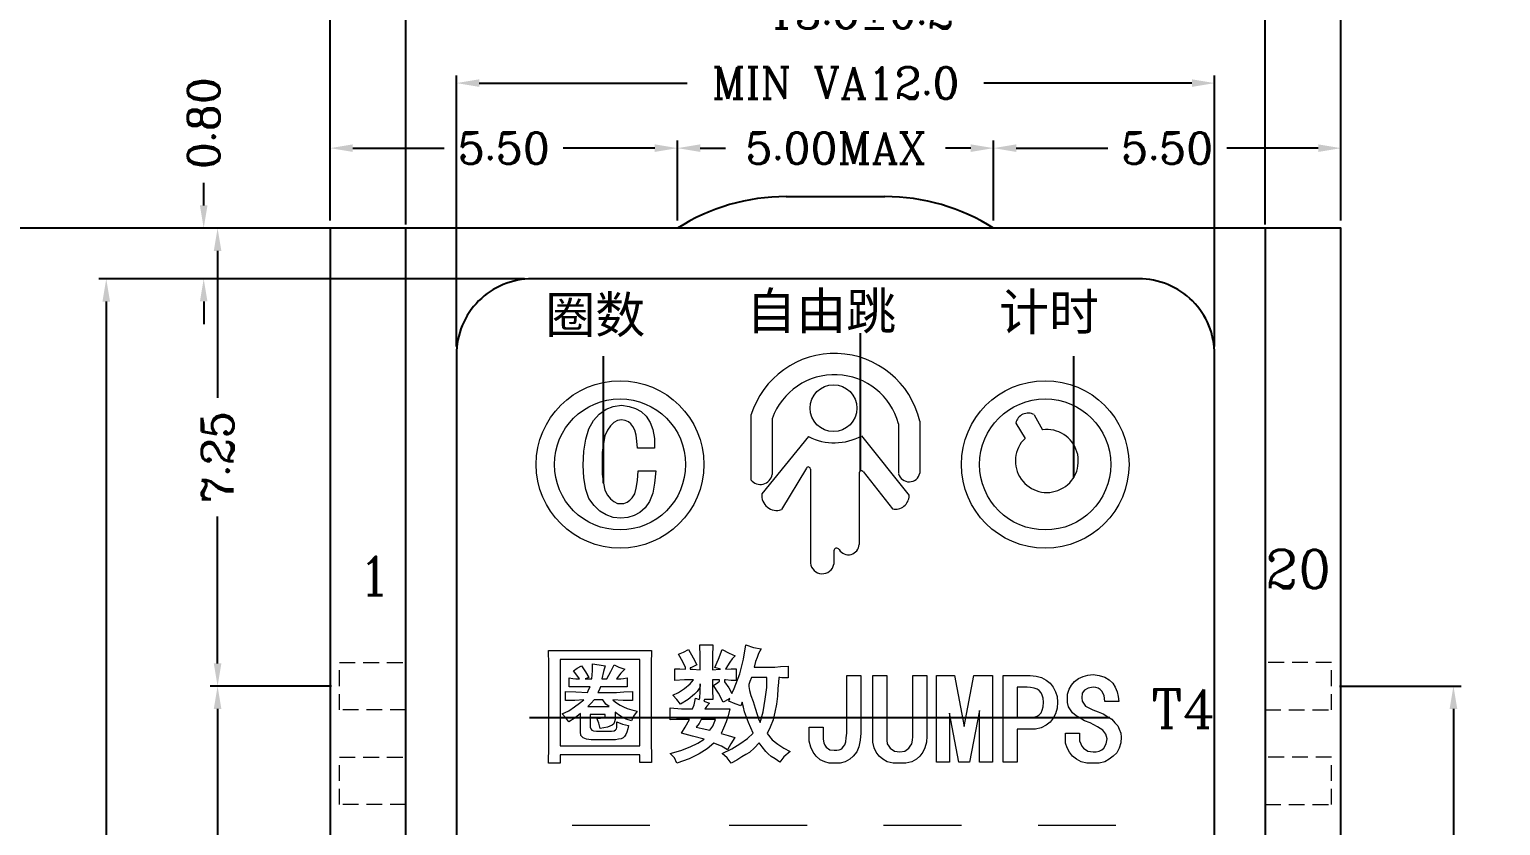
# Model space of a CAD drawing. Header units: millimetres. Extents: x 80 to 298, y -36 to 36.
# Drawn here: x 92.97 to 116.25, y 7.81 to 20.42 of the extents above; entities that cross this region are included whole.
import ezdxf

# ---------------------------------------------------------------- set-up
doc = ezdxf.new("R2010")
doc.units = ezdxf.units.MM
doc.header["$LTSCALE"] = 0.5
doc.header["$PDSIZE"] = -5
doc.linetypes.add('DASHED', pattern=[0.75, 0.5, -0.25])
doc.layers.get('0').update_dxf_attribs({"lineweight": 18})
doc.layers.add('DIM', color=3, linetype='Continuous')
doc.layers.add('DL', color=4, linetype='Continuous')
doc.styles.add('dim', font='romanc.shx')
doc.styles.add('ROMANC', font='romanc', dxfattribs={"width": 0.8, "height": 1})
doc.styles.add('romans', font='romans.shx')
doc.dimstyles.new('0.4', dxfattribs={"dimscale": 2, "dimtxt": 0.18, "dimasz": 0.18, "dimexe": 0.06, "dimexo": 0.0625, "dimgap": 0.09, "dimtad": 0, "dimzin": 0, "dimdsep": 46, "dimtxsty": 'dim', "dimcen": 0.09, "dimclrt": 256, "dimadec": 1, "dimazin": 0, "dimtfac": 1, "dimtofl": 0, "dimtmove": 0, "dimatfit": 3, "dimfxl": 0, "dimtolj": 1, "dimtzin": 0, "dimarcsym": 0})

# ---------------------------------------------------------------- blocks, each defined once
blk = doc.blocks.new('*D60')
at = {"layer": 'Defpoints', "color": 0, "ltscale": 0.5}
for p in [(95.806, 17.268), (92.474, -10.732), (96.779, -10.732)]:
    blk.add_point(p, dxfattribs=at)
at = {"layer": 'DIM', "color": 0, "lineweight": -2, "ltscale": 0.5}
for p, q in [((95.681, 17.268), (92.354, 17.268)), ((92.474, 16.908), (92.474, 3.714)), ((92.474, -10.372), (92.474, 0.021)), ((96.654, -10.732), (92.354, -10.732))]:
    blk.add_line(p, q, dxfattribs=at)
at = {"layer": 'DIM', "color": 0, "ltscale": 0.5}
for points in [[(92.414, 16.908), (92.534, 16.908), (92.474, 17.268)], [(92.414, -10.372), (92.534, -10.372), (92.474, -10.732)]]:
    blk.add_solid(points, dxfattribs=at)
at = {"layer": 'DIM', "ltscale": 0.5, "insert": (92.474, 1.868), "char_height": 0.5, "attachment_point": 5, "rotation": 90, "style": 'dim'}
blk.add_mtext('\\A1;28.0±0.2', dxfattribs=at)
blk = doc.blocks.new('*D61')
at = {"layer": 'Defpoints', "color": 0, "ltscale": 0.03}
for p in [(100.293, 17.268), (95.729, 16.468), (100.929, 16.468)]:
    blk.add_point(p, dxfattribs=at)
at = {"layer": 'DIM', "color": 0, "lineweight": -2, "ltscale": 0.03}
for p, q in [((95.729, 17.628), (95.729, 17.988)), ((100.168, 17.268), (95.609, 17.268)), ((100.804, 16.468), (95.609, 16.468)), ((95.729, 16.108), (95.729, 15.748))]:
    blk.add_line(p, q, dxfattribs=at)
at = {"layer": 'DIM', "color": 0, "ltscale": 0.03}
for points in [[(95.669, 17.628), (95.789, 17.628), (95.729, 17.268)], [(95.669, 16.108), (95.789, 16.108), (95.729, 16.468)]]:
    blk.add_solid(points, dxfattribs=at)
at = {"layer": 'DIM', "ltscale": 0.03, "insert": (95.729, 18.93), "char_height": 0.5, "attachment_point": 5, "rotation": 90, "style": 'dim'}
blk.add_mtext('\\A1;0.80', dxfattribs=at)
blk = doc.blocks.new('*D62')
at = {"layer": 'Defpoints', "color": 0, "ltscale": 0.03}
for p in [(100.86, 16.466), (94.187, -9.932), (100.929, -9.932)]:
    blk.add_point(p, dxfattribs=at)
at = {"layer": 'DIM', "color": 0, "lineweight": -2, "ltscale": 0.03}
for p, q in [((100.735, 16.466), (94.067, 16.466)), ((94.187, 16.106), (94.187, 5.302)), ((94.187, -9.572), (94.187, -0.677)), ((100.804, -9.932), (94.067, -9.932))]:
    blk.add_line(p, q, dxfattribs=at)
at = {"layer": 'DIM', "color": 0, "ltscale": 0.03}
for points in [[(94.127, 16.106), (94.247, 16.106), (94.187, 16.466)], [(94.127, -9.572), (94.247, -9.572), (94.187, -9.932)]]:
    blk.add_solid(points, dxfattribs=at)
at = {"layer": 'DIM', "ltscale": 0.03, "insert": (94.187, 2.312), "char_height": 0.5, "attachment_point": 5, "rotation": 90, "style": 'dim'}
blk.add_mtext('\\A1;MIN V.A 26.40', dxfattribs=at)
blk = doc.blocks.new('*D63')
at = {"layer": 'Defpoints', "color": 0, "ltscale": 0.5}
for p in [(113.729, 21.761), (97.729, 17.268), (113.729, 17.268)]:
    blk.add_point(p, dxfattribs=at)
at = {"layer": 'DIM', "color": 0, "lineweight": -2, "ltscale": 0.5}
for p, q in [((97.729, 17.393), (97.729, 21.881)), ((98.089, 21.761), (104.08, 21.761)), ((113.369, 21.761), (108.178, 21.761)), ((113.729, 17.393), (113.729, 21.881))]:
    blk.add_line(p, q, dxfattribs=at)
at = {"layer": 'DIM', "color": 0, "ltscale": 0.5}
for points in [[(98.089, 21.821), (98.089, 21.701), (97.729, 21.761)], [(113.369, 21.821), (113.369, 21.701), (113.729, 21.761)]]:
    blk.add_solid(points, dxfattribs=at)
at = {"layer": 'DIM', "ltscale": 0.5, "insert": (106.129, 21.761), "char_height": 0.5, "attachment_point": 5, "style": 'dim'}
blk.add_mtext('\\A1;16.00±0.2', dxfattribs=at)
blk = doc.blocks.new('*D64')
at = {"layer": 'Defpoints', "color": 0, "ltscale": 0.5}
for p in [(112.529, 20.682), (98.929, 17.203), (112.529, 17.203)]:
    blk.add_point(p, dxfattribs=at)
at = {"layer": 'DIM', "color": 0, "lineweight": -2, "ltscale": 0.5}
for p, q in [((98.929, 17.328), (98.929, 20.802)), ((112.529, 17.328), (112.529, 20.802)), ((99.289, 20.682), (104.318, 20.682)), ((112.169, 20.682), (107.94, 20.682))]:
    blk.add_line(p, q, dxfattribs=at)
at = {"layer": 'DIM', "color": 0, "ltscale": 0.5}
for points in [[(99.289, 20.742), (99.289, 20.622), (98.929, 20.682)], [(112.169, 20.742), (112.169, 20.622), (112.529, 20.682)]]:
    blk.add_solid(points, dxfattribs=at)
at = {"layer": 'DIM', "ltscale": 0.5, "insert": (106.129, 20.682), "char_height": 0.5, "attachment_point": 5, "style": 'dim'}
blk.add_mtext('\\A1;13.6±0.2', dxfattribs=at)
blk = doc.blocks.new('*D75')
at = {"layer": 'Defpoints', "color": 0, "ltscale": 0.5}
for p in [(113.729, 18.536), (108.229, 17.268), (113.729, 17.268)]:
    blk.add_point(p, dxfattribs=at)
at = {"layer": 'DIM', "color": 0, "lineweight": -2, "ltscale": 0.5}
for p, q in [((108.229, 17.393), (108.229, 18.656)), ((113.729, 17.393), (113.729, 18.656)), ((108.589, 18.536), (110.037, 18.536)), ((113.369, 18.536), (111.921, 18.536))]:
    blk.add_line(p, q, dxfattribs=at)
at = {"layer": 'DIM', "color": 0, "ltscale": 0.5}
for points in [[(108.589, 18.596), (108.589, 18.476), (108.229, 18.536)], [(113.369, 18.596), (113.369, 18.476), (113.729, 18.536)]]:
    blk.add_solid(points, dxfattribs=at)
at = {"layer": 'DIM', "ltscale": 0.5, "insert": (110.979, 18.536), "char_height": 0.5, "attachment_point": 5, "style": 'dim'}
blk.add_mtext('\\A1;5.50', dxfattribs=at)
blk = doc.blocks.new('*D76')
at = {"layer": 'Defpoints', "color": 0, "ltscale": 0.5}
for p in [(103.229, 18.536), (97.729, 17.268), (103.229, 17.268)]:
    blk.add_point(p, dxfattribs=at)
at = {"layer": 'DIM', "color": 0, "lineweight": -2, "ltscale": 0.5}
for p, q in [((97.729, 17.393), (97.729, 18.656)), ((103.229, 17.393), (103.229, 18.656)), ((98.089, 18.536), (99.537, 18.536)), ((102.869, 18.536), (101.421, 18.536))]:
    blk.add_line(p, q, dxfattribs=at)
at = {"layer": 'DIM', "color": 0, "ltscale": 0.5}
for points in [[(98.089, 18.596), (98.089, 18.476), (97.729, 18.536)], [(102.869, 18.596), (102.869, 18.476), (103.229, 18.536)]]:
    blk.add_solid(points, dxfattribs=at)
at = {"layer": 'DIM', "ltscale": 0.5, "insert": (100.479, 18.536), "char_height": 0.5, "attachment_point": 5, "style": 'dim'}
blk.add_mtext('\\A1;5.50', dxfattribs=at)
blk = doc.blocks.new('*D77')
at = {"layer": 'Defpoints', "color": 0, "ltscale": 0.5}
for p in [(108.229, 18.536), (103.229, 17.268), (108.229, 17.268)]:
    blk.add_point(p, dxfattribs=at)
at = {"layer": 'DIM', "color": 0, "lineweight": -2, "ltscale": 0.5}
for p, q in [((103.229, 17.393), (103.229, 18.656)), ((108.229, 17.393), (108.229, 18.656)), ((103.589, 18.536), (103.99, 18.536)), ((107.869, 18.536), (107.469, 18.536))]:
    blk.add_line(p, q, dxfattribs=at)
at = {"layer": 'DIM', "color": 0, "ltscale": 0.5}
for points in [[(103.589, 18.596), (103.589, 18.476), (103.229, 18.536)], [(107.869, 18.596), (107.869, 18.476), (108.229, 18.536)]]:
    blk.add_solid(points, dxfattribs=at)
at = {"layer": 'DIM', "ltscale": 0.5, "insert": (105.729, 18.536), "char_height": 0.5, "attachment_point": 5, "style": 'dim'}
blk.add_mtext('\\A1;5.00MAX', dxfattribs=at)
blk = doc.blocks.new('*D78')
at = {"layer": 'Defpoints', "color": 0, "ltscale": 0.03}
for p in [(111.729, 19.566), (99.729, 15.268), (111.729, 15.268)]:
    blk.add_point(p, dxfattribs=at)
at = {"layer": 'DIM', "color": 0, "lineweight": -2, "ltscale": 0.03}
for p, q in [((99.729, 15.393), (99.729, 19.686)), ((100.089, 19.566), (103.383, 19.566)), ((111.369, 19.566), (108.076, 19.566)), ((111.729, 15.393), (111.729, 19.686))]:
    blk.add_line(p, q, dxfattribs=at)
at = {"layer": 'DIM', "color": 0, "ltscale": 0.03}
for points in [[(100.089, 19.626), (100.089, 19.506), (99.729, 19.566)], [(111.369, 19.626), (111.369, 19.506), (111.729, 19.566)]]:
    blk.add_solid(points, dxfattribs=at)
at = {"layer": 'DIM', "ltscale": 0.03, "insert": (105.729, 19.566), "char_height": 0.5, "attachment_point": 5, "style": 'dim'}
blk.add_mtext('\\A1;MIN VA12.0', dxfattribs=at)
blk = doc.blocks.new('*D83')
at = {"layer": 'Defpoints', "color": 0, "ltscale": 0.03}
for p in [(97.879, 10.018), (95.949, -3.482), (97.879, -3.482)]:
    blk.add_point(p, dxfattribs=at)
at = {"layer": 'DIM', "color": 0, "lineweight": -2, "ltscale": 0.03}
for p, q in [((97.754, 10.018), (95.829, 10.018)), ((95.949, 9.658), (95.949, 6.936)), ((95.949, -3.122), (95.949, -0.4)), ((97.754, -3.482), (95.829, -3.482))]:
    blk.add_line(p, q, dxfattribs=at)
at = {"layer": 'DIM', "color": 0, "ltscale": 0.03}
for points in [[(95.889, 9.658), (96.009, 9.658), (95.949, 10.018)], [(95.889, -3.122), (96.009, -3.122), (95.949, -3.482)]]:
    blk.add_solid(points, dxfattribs=at)
at = {"layer": 'DIM', "ltscale": 0.03, "insert": (95.949, 3.268), "char_height": 0.5, "attachment_point": 5, "rotation": 90, "style": 'dim'}
blk.add_mtext('\\A1;PITCH 9X1.5=13.5', dxfattribs=at)
blk = doc.blocks.new('*D86')
at = {"layer": 'Defpoints', "color": 0, "ltscale": 0.03}
for p in [(113.579, 10.018), (113.579, -3.482), (115.509, -3.482)]:
    blk.add_point(p, dxfattribs=at)
at = {"layer": 'DIM', "color": 0, "lineweight": -2, "ltscale": 0.03}
for p, q in [((113.704, 10.018), (115.629, 10.018)), ((115.509, 9.658), (115.509, 6.936)), ((115.509, -3.122), (115.509, -0.4)), ((113.704, -3.482), (115.629, -3.482))]:
    blk.add_line(p, q, dxfattribs=at)
at = {"layer": 'DIM', "color": 0, "ltscale": 0.03}
for points in [[(115.449, 9.658), (115.569, 9.658), (115.509, 10.018)], [(115.449, -3.122), (115.569, -3.122), (115.509, -3.482)]]:
    blk.add_solid(points, dxfattribs=at)
at = {"layer": 'DIM', "ltscale": 0.03, "insert": (115.509, 3.268), "char_height": 0.5, "attachment_point": 5, "rotation": 90, "style": 'dim'}
blk.add_mtext('\\A1;PITCH 9X1.5=13.5', dxfattribs=at)
blk = doc.blocks.new('*D88')
at = {"layer": 'Defpoints', "color": 0, "ltscale": 0.03}
for p in [(97.729, 17.268), (95.949, 10.018), (97.879, 10.018)]:
    blk.add_point(p, dxfattribs=at)
at = {"layer": 'DIM', "color": 0, "lineweight": -2, "ltscale": 0.03}
for p, q in [((97.604, 17.268), (95.829, 17.268)), ((95.949, 16.908), (95.949, 14.585)), ((95.949, 10.378), (95.949, 12.701)), ((97.754, 10.018), (95.829, 10.018))]:
    blk.add_line(p, q, dxfattribs=at)
at = {"layer": 'DIM', "color": 0, "ltscale": 0.03}
for points in [[(95.889, 16.908), (96.009, 16.908), (95.949, 17.268)], [(95.889, 10.378), (96.009, 10.378), (95.949, 10.018)]]:
    blk.add_solid(points, dxfattribs=at)
at = {"layer": 'DIM', "ltscale": 0.03, "insert": (95.949, 13.643), "char_height": 0.5, "attachment_point": 5, "rotation": 90, "style": 'dim'}
blk.add_mtext('\\A1;7.25', dxfattribs=at)

msp = doc.modelspace()

# ---------------------------------------------------------------- linework, layer by layer
at = {"linetype": 'DASHED'}
msp.add_line((98.929, 14.893), (98.929, -8.357), dxfattribs=at)
at = {"ltscale": 0.5}
for p, q in [((104.389, 14.307), (104.389, 13.285)), ((104.725, 14.253), (104.725, 13.368)), ((107.063, 14.215), (107.063, 13.389)), ((108.873, 14.316), (109.005, 14.075)), ((106.142, 13.982), (106.894, 13.034)), ((106.727, 14.173), (106.727, 13.382)), ((108.583, 14.183), (108.729, 13.941)), ((105.304, 13.969), (104.564, 13.063)), ((105.27, 13.471), (104.874, 12.812)), ((105.333, 13.454), (105.333, 11.966)), ((106.104, 13.394), (106.104, 12.262)), ((106.164, 13.415), (106.631, 12.825)), ((105.702, 12.161), (105.702, 11.95)), ((102.792, 7.81), (101.56, 7.81)), ((105.28, 7.81), (104.048, 7.81)), ((107.722, 7.81), (106.491, 7.81)), ((110.165, 7.81), (108.934, 7.81))]:
    msp.add_line(p, q, dxfattribs=at)
at = {"color": 7, "linetype": 'Continuous', "lineweight": 25}
for points in [[(104.946, 17.768, 0.143639), (103.229, 17.268)], [(108.229, 17.268, 0.143639), (106.512, 17.768)]]:
    msp.add_lwpolyline(points, format="xyb", dxfattribs=at)
for points in [[(104.946, 17.768), (106.512, 17.768)], [(112.529, 17.268), (98.929, 17.268), (97.729, 17.268), (97.729, -10.732), (113.729, -10.732), (113.729, 17.268), (112.529, 17.268), (112.529, -10.732)], [(98.929, -10.732), (98.929, 17.268)]]:
    msp.add_lwpolyline(points, dxfattribs=at)
at = {"lineweight": 25}
msp.add_lwpolyline([(99.729, 15.268), (99.729, -8.732, 0.414214), (100.929, -9.932), (110.529, -9.932, 0.414214), (111.729, -8.732), (111.729, 15.268, 0.414214), (110.529, 16.468), (100.929, 16.468, 0.414214)], format="xyb", close=True, dxfattribs=at)
at = {"ltscale": 0.5}
for points in [[(102.886, 13.425), (102.866, 13.233), (102.835, 13.072), (102.785, 12.94), (102.714, 12.839), (102.633, 12.769), (102.543, 12.718), (102.442, 12.688), (102.331, 12.678), (102.21, 12.688), (102.099, 12.728), (101.998, 12.789), (101.907, 12.88), (101.826, 12.991), (101.776, 13.132), (101.745, 13.314), (101.735, 13.516), (101.745, 13.738), (101.776, 13.93), (101.826, 14.091), (101.897, 14.222), (101.988, 14.323), (102.099, 14.404), (102.21, 14.444), (102.341, 14.464), (102.462, 14.444), (102.563, 14.414), (102.654, 14.364), (102.734, 14.293), (102.795, 14.192), (102.835, 14.081), (102.866, 13.94), (102.866, 13.788), (102.593, 13.788), (102.583, 13.899), (102.573, 13.99), (102.553, 14.071), (102.522, 14.131), (102.492, 14.172), (102.452, 14.202), (102.401, 14.222), (102.341, 14.232), (102.28, 14.222), (102.22, 14.192), (102.169, 14.141), (102.119, 14.071), (102.078, 13.98), (102.058, 13.859), (102.038, 13.718), (102.038, 13.536), (102.038, 13.374), (102.058, 13.233), (102.078, 13.122), (102.119, 13.041), (102.169, 12.981), (102.22, 12.94), (102.28, 12.91), (102.341, 12.91), (102.381, 12.91), (102.432, 12.93), (102.472, 12.961), (102.512, 13.001), (102.553, 13.062), (102.573, 13.152), (102.593, 13.273), (102.603, 13.425), (102.886, 13.425)], [(101.186, 10.583), (102.817, 10.583), (102.809, 10.366), (102.809, 10.141), (102.809, 9.314), (102.809, 9.202), (102.809, 9.081), (102.817, 8.953), (102.817, 8.808), (102.632, 8.808), (102.632, 8.929), (101.371, 8.929), (101.371, 8.8), (101.186, 8.8), (101.194, 9.065), (101.194, 9.322), (101.194, 10.141), (101.194, 10.358), (101.186, 10.583)], [(101.371, 10.439), (101.371, 9.073), (102.632, 9.073), (102.632, 10.439), (101.371, 10.439)], [(104.399, 10.157), (104.375, 10.093), (104.359, 10.045), (104.359, 10.013), (104.367, 9.949), (104.391, 9.868), (104.423, 9.772), (104.455, 9.667), (104.487, 9.571), (104.511, 9.499), (104.536, 9.443), (104.584, 9.611), (104.616, 9.812), (104.64, 9.997), (104.64, 10.157), (104.399, 10.157)], [(106.129, 9.272), (106.121, 9.161), (106.097, 9.058), (106.065, 8.979), (106.01, 8.907), (105.954, 8.86), (105.883, 8.82), (105.804, 8.796), (105.716, 8.796), (105.629, 8.796), (105.558, 8.82), (105.486, 8.852), (105.423, 8.907), (105.375, 8.971), (105.336, 9.05), (105.312, 9.145), (105.312, 9.264), (105.312, 9.367), (105.534, 9.367), (105.534, 9.24), (105.534, 9.177), (105.542, 9.121), (105.558, 9.082), (105.582, 9.05), (105.637, 9.01), (105.708, 9.003), (105.748, 9.003), (105.788, 9.01), (105.827, 9.026), (105.851, 9.058), (105.875, 9.09), (105.891, 9.137), (105.899, 9.201), (105.907, 9.272), (105.907, 10.184), (106.129, 10.184), (106.129, 9.272)], [(107.175, 9.225), (107.167, 9.129), (107.143, 9.042), (107.112, 8.971), (107.064, 8.907), (107.009, 8.86), (106.937, 8.82), (106.842, 8.796), (106.747, 8.796), (106.644, 8.796), (106.549, 8.82), (106.477, 8.86), (106.422, 8.907), (106.374, 8.971), (106.343, 9.042), (106.319, 9.129), (106.319, 9.225), (106.319, 10.184), (106.541, 10.184), (106.541, 9.217), (106.541, 9.161), (106.549, 9.106), (106.573, 9.066), (106.596, 9.034), (106.66, 8.987), (106.747, 8.979), (106.826, 8.987), (106.89, 9.034), (106.913, 9.066), (106.937, 9.106), (106.945, 9.161), (106.953, 9.217), (106.953, 10.184), (107.175, 10.184), (107.175, 9.225)], [(109.244, 9.764), (109.236, 9.668), (109.212, 9.581), (109.173, 9.51), (109.125, 9.447), (109.062, 9.399), (108.983, 9.359), (108.895, 9.336), (108.8, 9.336), (108.602, 9.336), (108.602, 8.812), (108.38, 8.812), (108.38, 10.184), (108.808, 10.184), (108.903, 10.176), (108.99, 10.152), (109.062, 10.112), (109.125, 10.065), (109.173, 10.001), (109.212, 9.93), (109.236, 9.851), (109.244, 9.764)], [(110.251, 9.209), (110.243, 9.121), (110.219, 9.034), (110.18, 8.963), (110.124, 8.907), (110.061, 8.86), (109.989, 8.82), (109.902, 8.796), (109.807, 8.796), (109.704, 8.796), (109.617, 8.82), (109.545, 8.86), (109.482, 8.907), (109.434, 8.971), (109.395, 9.042), (109.371, 9.114), (109.371, 9.201), (109.371, 9.272), (109.593, 9.272), (109.593, 9.209), (109.593, 9.153), (109.609, 9.106), (109.625, 9.066), (109.656, 9.034), (109.72, 8.987), (109.807, 8.979), (109.855, 8.979), (109.902, 8.987), (109.942, 9.01), (109.974, 9.034), (110.013, 9.106), (110.029, 9.185), (110.005, 9.256), (109.958, 9.32), (109.878, 9.375), (109.759, 9.439), (109.672, 9.47), (109.601, 9.51), (109.537, 9.55), (109.482, 9.597), (109.45, 9.645), (109.419, 9.692), (109.403, 9.756), (109.403, 9.811), (109.403, 9.89), (109.427, 9.97), (109.466, 10.033), (109.514, 10.089), (109.577, 10.136), (109.648, 10.168), (109.72, 10.192), (109.807, 10.2), (109.902, 10.184), (109.989, 10.16), (110.061, 10.12), (110.116, 10.065), (110.156, 10.001), (110.188, 9.93), (110.203, 9.851), (110.211, 9.772), (109.989, 9.772), (109.981, 9.867), (109.942, 9.938), (109.918, 9.962), (109.886, 9.986), (109.847, 9.994), (109.807, 10.001), (109.728, 9.986), (109.672, 9.954), (109.633, 9.906), (109.625, 9.835), (109.633, 9.779), (109.664, 9.732), (109.688, 9.7), (109.736, 9.676), (109.799, 9.645), (109.886, 9.613), (109.966, 9.581), (110.037, 9.534), (110.1, 9.494), (110.148, 9.439), (110.195, 9.391), (110.219, 9.336), (110.243, 9.272), (110.251, 9.209)], [(101.907, 9.8), (101.863, 9.748), (101.811, 9.696), (102.144, 9.696), (102.092, 9.733), (102.048, 9.8), (101.907, 9.8)], [(109.022, 9.764), (109.014, 9.827), (108.998, 9.875), (108.983, 9.914), (108.951, 9.946), (108.919, 9.97), (108.872, 9.986), (108.816, 9.994), (108.761, 10.001), (108.602, 10.001), (108.602, 9.518), (108.761, 9.518), (108.816, 9.518), (108.872, 9.526), (108.919, 9.542), (108.951, 9.565), (108.983, 9.597), (108.998, 9.637), (109.014, 9.692), (109.022, 9.764)], [(103.604, 9.491), (103.572, 9.427), (103.524, 9.37), (103.62, 9.346), (103.74, 9.322), (103.789, 9.386), (103.829, 9.491), (103.604, 9.491)]]:
    msp.add_lwpolyline(points, dxfattribs=at)
for points in [[(103.781, 10.278), (103.893, 10.286), (103.906, 10.286), (103.893, 10.291), (103.821, 10.315), (103.877, 10.444), (103.933, 10.597), (104.046, 10.54), (104.142, 10.5), (104.094, 10.452), (104.054, 10.396), (104.021, 10.34), (103.989, 10.286), (103.989, 10.286), (104.078, 10.294), (104.158, 10.294), (104.158, 10.109), (104.078, 10.109), (103.989, 10.117), (103.972, 10.117), (103.972, 10.088), (104.038, 9.989), (104.09, 9.899), (104.126, 9.981), (104.214, 10.214), (104.27, 10.447), (104.311, 10.671), (104.431, 10.631), (104.552, 10.607), (104.511, 10.535), (104.487, 10.471), (104.463, 10.406), (104.439, 10.318), (104.768, 10.318), (104.857, 10.326), (104.977, 10.334), (104.977, 10.149), (104.921, 10.149), (104.881, 10.149), (104.849, 10.157), (104.833, 10.157), (104.825, 10.077), (104.817, 9.981), (104.809, 9.86), (104.793, 9.732), (104.768, 9.603), (104.744, 9.483), (104.696, 9.37), (104.648, 9.266), (104.728, 9.17), (104.817, 9.097), (104.913, 9.033), (105.009, 8.985), (104.913, 8.896), (104.849, 8.816), (104.776, 8.864), (104.712, 8.904), (104.664, 8.945), (104.624, 8.985), (104.568, 9.057), (104.519, 9.121), (104.447, 9.041), (104.367, 8.969), (104.311, 8.937), (104.246, 8.896), (104.166, 8.848), (104.078, 8.8), (104.013, 8.88), (103.933, 8.953), (104.086, 9.025), (104.214, 9.105), (104.335, 9.186), (104.423, 9.274), (104.351, 9.443), (104.287, 9.611), (104.27, 9.684), (104.25, 9.766), (104.23, 9.708), (104.142, 9.74), (104.038, 9.78), (104.056, 9.821), (104.038, 9.812), (103.949, 9.764), (103.877, 9.908), (103.797, 10.029), (103.869, 10.077), (103.895, 10.097), (103.895, 10.117), (103.893, 10.117), (103.781, 10.117), (103.781, 9.957), (103.789, 9.804), (103.656, 9.804), (103.645, 9.781), (103.732, 9.748), (103.692, 9.7), (103.66, 9.659), (103.941, 9.659), (104.054, 9.659), (104.03, 9.547), (103.997, 9.451), (103.957, 9.354), (103.917, 9.266), (104.03, 9.234), (104.134, 9.202), (104.07, 9.105), (104.021, 9.009), (103.925, 9.065), (103.805, 9.113), (103.7, 9.025), (103.572, 8.945), (103.411, 8.864), (103.218, 8.8), (103.178, 8.88), (103.114, 8.953), (103.283, 9.001), (103.427, 9.057), (103.548, 9.113), (103.652, 9.178), (103.467, 9.226), (103.291, 9.274), (103.347, 9.37), (103.419, 9.491), (103.355, 9.491), (103.291, 9.491), (103.21, 9.491), (103.114, 9.483), (103.114, 9.676), (103.291, 9.659), (103.467, 9.659), (103.491, 9.724), (103.515, 9.828), (103.573, 9.808), (103.581, 9.826), (103.588, 9.933), (103.588, 10.053), (103.588, 10.013), (103.572, 9.981), (103.54, 9.933), (103.499, 9.892), (103.395, 9.804), (103.275, 9.732), (103.218, 9.804), (103.154, 9.876), (103.242, 9.916), (103.339, 9.981), (103.427, 10.053), (103.483, 10.117), (103.339, 10.117), (103.186, 10.109), (103.186, 10.294), (103.266, 10.294), (103.353, 10.286), (103.353, 10.315), (103.315, 10.404), (103.242, 10.524), (103.323, 10.556), (103.403, 10.597), (103.475, 10.468), (103.532, 10.356), (103.451, 10.315), (103.43, 10.305), (103.43, 10.286), (103.467, 10.286), (103.588, 10.278), (103.588, 10.487), (103.58, 10.671), (103.789, 10.671), (103.781, 10.487)], [(101.885, 10.258), (101.885, 10.37), (101.988, 10.355), (102.085, 10.34), (102.055, 10.251), (102.033, 10.133), (102.107, 10.133), (102.174, 10.251), (102.225, 10.355), (102.299, 10.318), (102.396, 10.288), (102.329, 10.221), (102.262, 10.133), (102.292, 10.133), (102.329, 10.133), (102.373, 10.14), (102.433, 10.147), (102.433, 10.007), (102.322, 10.007), (102.24, 10.007), (102.011, 10.007), (101.988, 9.955), (101.966, 9.918), (102.262, 9.918), (102.381, 9.925), (102.514, 9.933), (102.514, 9.792), (102.366, 9.792), (102.203, 9.8), (102.248, 9.763), (102.322, 9.718), (102.373, 9.689), (102.433, 9.666), (102.507, 9.644), (102.588, 9.622), (102.529, 9.54), (102.499, 9.466), (102.418, 9.496), (102.351, 9.526), (102.292, 9.563), (102.24, 9.607), (102.24, 9.533), (102.24, 9.489), (102.233, 9.452), (102.218, 9.422), (102.196, 9.4), (102.159, 9.385), (102.122, 9.37), (102.062, 9.355), (102.003, 9.348), (101.981, 9.429), (101.951, 9.511), (102.011, 9.511), (102.048, 9.518), (102.077, 9.526), (102.085, 9.54), (102.085, 9.57), (101.848, 9.57), (101.848, 9.37), (101.855, 9.341), (101.87, 9.318), (101.9, 9.311), (101.944, 9.304), (102.181, 9.304), (102.225, 9.311), (102.248, 9.326), (102.262, 9.341), (102.27, 9.363), (102.27, 9.4), (102.27, 9.452), (102.359, 9.415), (102.455, 9.392), (102.44, 9.341), (102.425, 9.289), (102.41, 9.252), (102.388, 9.222), (102.366, 9.2), (102.336, 9.185), (102.292, 9.178), (102.248, 9.17), (101.863, 9.17), (101.789, 9.178), (101.737, 9.2), (101.7, 9.237), (101.692, 9.296), (101.692, 9.585), (101.611, 9.518), (101.507, 9.452), (101.463, 9.518), (101.404, 9.577), (101.507, 9.629), (101.596, 9.689), (101.678, 9.748), (101.744, 9.8), (101.604, 9.792), (101.456, 9.792), (101.456, 9.933), (101.618, 9.925), (101.803, 9.918), (101.826, 9.97), (101.848, 10.007), (101.663, 10.007), (101.515, 10.007), (101.515, 10.147), (101.574, 10.14), (101.618, 10.133), (101.655, 10.133), (101.678, 10.133), (101.633, 10.192), (101.581, 10.258), (101.641, 10.303), (101.707, 10.34), (101.774, 10.244), (101.826, 10.155), (101.766, 10.133), (101.87, 10.133)], [(108.007, 9.633), (107.849, 8.812), (107.682, 8.812), (107.532, 9.592), (107.532, 8.812), (107.326, 8.812), (107.326, 10.184), (107.611, 10.184), (107.766, 9.381), (107.92, 10.184), (108.214, 10.184), (108.214, 8.812), (108.007, 8.812)]]:
    msp.add_lwpolyline(points, close=True, dxfattribs=at)
at = {"linetype": 'DASHED'}
for points in [[(98.929, 9.643), (97.879, 9.643), (97.879, 10.393), (98.929, 10.393)], [(112.529, 9.643), (113.579, 9.643), (113.579, 10.393), (112.529, 10.393)], [(98.929, 8.143), (97.879, 8.143), (97.879, 8.893), (98.929, 8.893)], [(112.529, 8.143), (113.579, 8.143), (113.579, 8.893), (112.529, 8.893)]]:
    msp.add_lwpolyline(points, dxfattribs=at)
at = {"ltscale": 0.5}
for centre, radius in [((102.318, 13.528), 1.326), ((105.697, 14.419), 0.37), ((109.048, 13.528), 1.326), ((102.318, 13.528), 1.038), ((109.048, 13.528), 1.038)]:
    msp.add_circle(centre, radius, dxfattribs=at)
for centre, radius, start, end in [((105.714, 13.9), 1.385, 13.1078, 162.9233), ((105.714, 13.9), 1.049, 15.0713, 160.3555), ((108.778, 14.14), 0.2, 61.7227, 167.5411), ((105.71, 14.767), 0.896, 242.9954, 298.8352), ((109.074, 13.582), 0.498, 133.8623, 97.9908), ((104.539, 13.402), 0.19, 218.0908, 349.639), ((105.299, 13.454), 0.0336, 0, 148.9771), ((106.137, 13.394), 0.0336, 38.415, 180), ((106.894, 13.425), 0.173, 194.4804, 348.1692), ((104.799, 13.037), 0.237, 173.6652, 288.4372), ((106.678, 13.036), 0.216, 257.5022, 359.3279), ((105.746, 12.16), 0.0436, 25.9925, 179.5573), ((105.932, 12.27), 0.172, 211.7384, 357.4419), ((105.519, 11.984), 0.187, 185.2856, 349.5359)]:
    msp.add_arc(centre, radius, start, end, dxfattribs=at)
at = {"layer": 'DL', "ltscale": 0.5}
for p, q in [((106.126, 13.425), (106.126, 15.607)), ((102.058, 13.233), (102.058, 15.244)), ((109.499, 13.322), (109.499, 15.244)), ((110.069, 9.514), (100.884, 9.514))]:
    msp.add_line(p, q, dxfattribs=at)

# ---------------------------------------------------------------- texts
at = {"layer": 'DL', "ltscale": 0.5, "style": 'ROMANC'}
for s, p in [('20', (112.529, 11.567)), ('1', (98.168, 11.457)), ('T4', (110.725, 9.359))]:
    msp.add_text(s, height=0.608, dxfattribs=at).set_placement(p)
at = {"layer": 'DL', "ltscale": 0.5, "char_height": 0.58019, "width": 17.90608, "attachment_point": 1, "style": 'romans'}
for s, insert in [('{\\fSimSun|b0|i0|c134|p54;自由跳}', (104.315, 16.248)), ('{\\fSimSun|b0|i0|c134|p54;计时}', (108.317, 16.233)), ('{\\fSimSun|b0|i0|c134|p54;圈数}', (101.134, 16.189))]:
    msp.add_mtext(s, dxfattribs=dict(at, insert=insert))

# ---------------------------------------------------------------- dimensions: what is measured, and where the dimension line sits
at = {"layer": 'DIM', "ltscale": 0.03}
for base, p1, p2, text, picture, middle in [((113.729, 21.761), (97.729, 17.268), (113.729, 17.268), '16.00±0.2', '*D63', (106.129, 21.761)), ((112.529, 20.682), (98.929, 17.203), (112.529, 17.203), '13.6±0.2', '*D64', (106.129, 20.682))]:
    dim = msp.add_linear_dim(base=base, p1=p1, p2=p2, text=text, dimstyle='0.4', override={"dimtxt": 0.25}, dxfattribs=at)
    dim.commit()
    dim.dimension.update_dxf_attribs({"geometry": picture, "text_midpoint": middle, "dimtype": 160})
for base, p1, p2, text, picture, middle in [((111.729, 19.566), (99.729, 15.268), (111.729, 15.268), 'MIN VA12.0', '*D78', (105.729, 19.566)), ((108.229, 18.536), (103.229, 17.268), (108.229, 17.268), '<>MAX', '*D77', (105.729, 18.536))]:
    dim = msp.add_linear_dim(base=base, p1=p1, p2=p2, text=text, dimstyle='0.4', override={"dimtxt": 0.25}, dxfattribs=at)
    dim.commit()
    dim.dimension.update_dxf_attribs({"geometry": picture, "text_midpoint": middle})
dim = msp.add_linear_dim(base=(95.729, 16.468), p1=(100.293, 17.268), p2=(100.929, 16.468), angle=90, dimstyle='0.4', override={"dimtxt": 0.25}, dxfattribs=at)
dim.commit()
dim.dimension.update_dxf_attribs({"geometry": '*D61', "text_midpoint": (95.729, 18.93), "dimtype": 160})
for base, p1, p2, picture, middle in [((103.229, 18.536), (97.729, 17.268), (103.229, 17.268), '*D76', (100.479, 18.536)), ((113.729, 18.536), (108.229, 17.268), (113.729, 17.268), '*D75', (110.979, 18.536))]:
    dim = msp.add_linear_dim(base=base, p1=p1, p2=p2, dimstyle='0.4', override={"dimtxt": 0.25}, dxfattribs=at)
    dim.commit()
    dim.dimension.update_dxf_attribs({"geometry": picture, "text_midpoint": middle})
for base, p1, p2, text, picture, middle in [((92.474, -10.732), (95.806, 17.268), (96.779, -10.732), '28.0±0.2', '*D60', (92.474, 1.868)), ((94.187, -9.932), (100.86, 16.466), (100.929, -9.932), 'MIN V.A <>', '*D62', (94.187, 2.312))]:
    dim = msp.add_linear_dim(base=base, p1=p1, p2=p2, angle=90, text=text, dimstyle='0.4', override={"dimtxt": 0.25}, dxfattribs=at)
    dim.commit()
    dim.dimension.update_dxf_attribs({"geometry": picture, "text_midpoint": middle, "dimtype": 160})
dim = msp.add_linear_dim(base=(95.949, 10.018), p1=(97.729, 17.268), p2=(97.879, 10.018), angle=90, dimstyle='0.4', override={"dimtxt": 0.25}, dxfattribs=at)
dim.commit()
dim.dimension.update_dxf_attribs({"geometry": '*D88', "text_midpoint": (95.949, 13.643)})
for base, p1, p2, picture, middle in [((95.949, -3.482), (97.879, 10.018), (97.879, -3.482), '*D83', (95.949, 3.268)), ((115.509, -3.482), (113.579, 10.018), (113.579, -3.482), '*D86', (115.509, 3.268))]:
    dim = msp.add_linear_dim(base=base, p1=p1, p2=p2, angle=90, text='PITCH 9X1.5=13.5', dimstyle='0.4', override={"dimtxt": 0.25}, dxfattribs=at)
    dim.commit()
    dim.dimension.update_dxf_attribs({"geometry": picture, "text_midpoint": middle})

doc.saveas('drawing.dxf')
